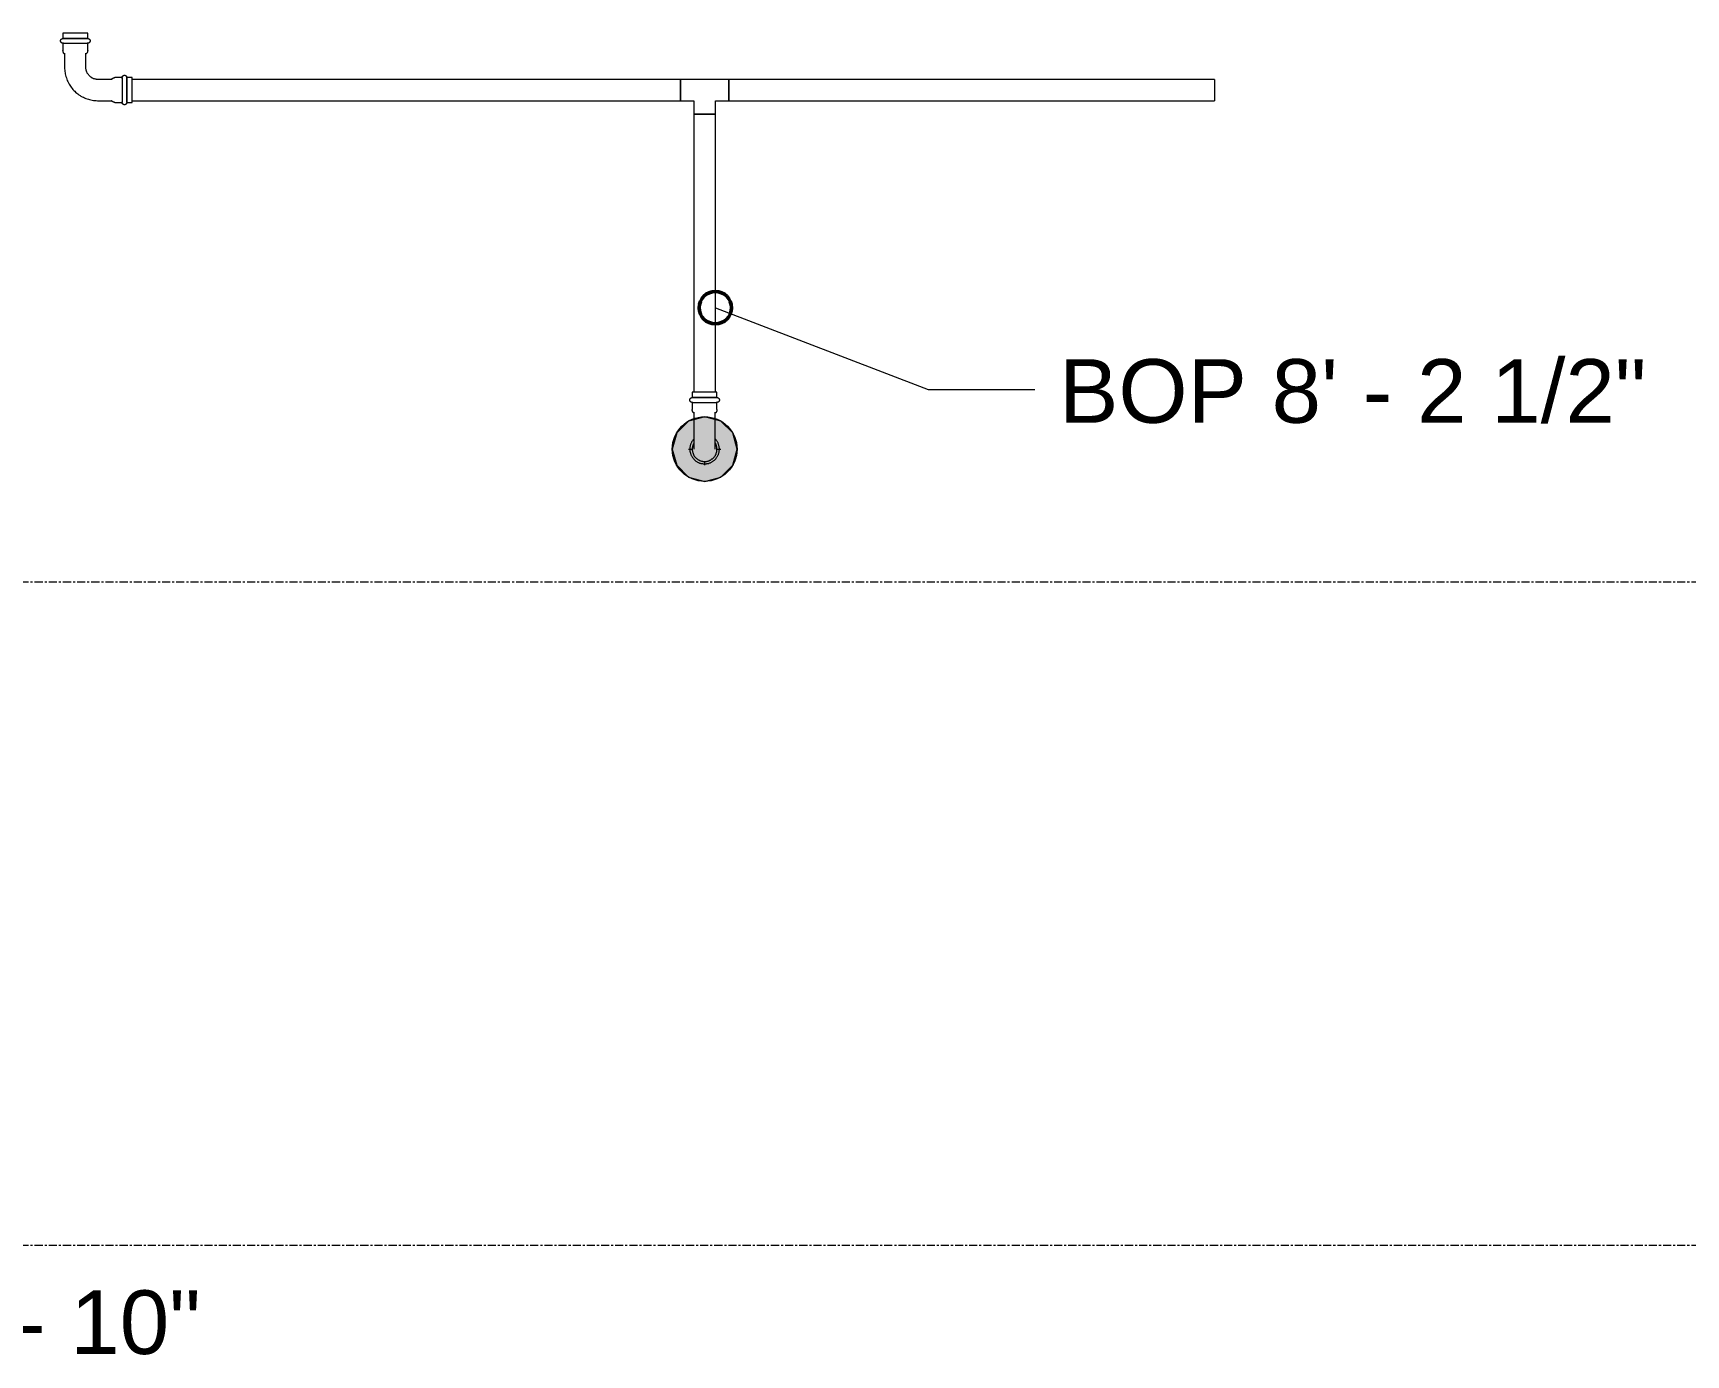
# Model space of a CAD drawing. Header units: inches. Extents: x -3679 to 241, y -496 to 1784.
# Drawn here: x -200.6 to -98.5, y 557.2 to 638.9 of the extents above; entities that cross this region are included whole.
import ezdxf

# ---------------------------------------------------------------- set-up
doc = ezdxf.new("R2010")
doc.units = ezdxf.units.IN
doc.header["$MEASUREMENT"] = 0
doc.linetypes.add('Grid Line', pattern=[0.875, 0.5, -0.125, 0.125, -0.125])
for name, color, linetype, lineweight in [('A-ANNO-NOTE', 250, 'Continuous', 9), ('G-ANNO-DIMS', 251, 'Continuous', 9), ('P-PIPE', 1, 'Continuous', 9), ('P-PIPE-CNTR', 1, 'Continuous', 9), ('S-GRID', 8, 'Continuous', 9)]:
    doc.layers.add(name, color=color, linetype=linetype, lineweight=lineweight)
doc.styles.add('Arial', font='arial.ttf', dxfattribs={"height": 3.934132})

# ---------------------------------------------------------------- blocks, each defined once
blk = doc.blocks.new('Victaulic-VicPress316-Elbow 90-45deg Style P568_P571 - Standard-V1-SECOND LEVEL')
at = {"layer": 'P-PIPE'}
for p, q in [((-0.77, 3.52), (-0.77, 3.18)), ((0.77, 3.52), (-0.77, 3.52)), ((-0.77, 3.18), (0.77, 3.18)), ((0.77, 3.18), (0.77, 3.52)), ((-0.77, 2.89), (-0.77, 2.44)), ((-0.77, 2.89), (0.77, 2.89)), ((-0.66, 2.28), (-0.66, 1.39)), ((0.66, 1.39), (0.66, 2.28)), ((0.77, 2.44), (0.77, 2.89)), ((-3.18, 0.77), (-3.52, 0.77)), ((-3.52, 0.77), (-3.52, -0.77)), ((-3.18, -0.77), (-3.18, 0.77)), ((-2.44, 0.77), (-2.89, 0.77)), ((-2.89, -0.77), (-2.89, 0.77)), ((-1.39, 0.66), (-2.28, 0.66)), ((-3.52, -0.77), (-3.18, -0.77)), ((-2.89, -0.77), (-2.44, -0.77)), ((-2.28, -0.66), (-1.39, -0.66))]:
    blk.add_line(p, q, dxfattribs=at)
at = {"layer": 'P-PIPE', "flags": 128}
for points in [[(-0.77, 2.89), (-0.77, 2.89), (-0.78, 2.89), (-0.78, 2.89), (-0.79, 2.89), (-0.8, 2.89), (-0.8, 2.89), (-0.81, 2.9), (-0.81, 2.9), (-0.82, 2.9), (-0.82, 2.9), (-0.83, 2.9), (-0.83, 2.91), (-0.84, 2.91), (-0.84, 2.91), (-0.85, 2.92), (-0.85, 2.92), (-0.86, 2.92), (-0.86, 2.93), (-0.87, 2.93), (-0.87, 2.93), (-0.87, 2.94), (-0.88, 2.94), (-0.88, 2.95), (-0.89, 2.95), (-0.89, 2.96), (-0.89, 2.96), (-0.89, 2.97), (-0.9, 2.97), (-0.9, 2.98), (-0.9, 2.98), (-0.9, 2.99), (-0.91, 2.99), (-0.91, 3), (-0.91, 3.01), (-0.91, 3.01), (-0.91, 3.02), (-0.91, 3.02), (-0.91, 3.03), (-0.91, 3.03), (-0.91, 3.04), (-0.91, 3.05), (-0.91, 3.05), (-0.91, 3.06), (-0.91, 3.06), (-0.91, 3.07), (-0.91, 3.07), (-0.91, 3.08), (-0.9, 3.09), (-0.9, 3.09), (-0.9, 3.1), (-0.9, 3.1), (-0.89, 3.11), (-0.89, 3.11), (-0.89, 3.12), (-0.88, 3.12), (-0.88, 3.13), (-0.88, 3.13), (-0.87, 3.14), (-0.87, 3.14), (-0.86, 3.14), (-0.86, 3.15), (-0.86, 3.15), (-0.85, 3.15), (-0.85, 3.16), (-0.84, 3.16), (-0.84, 3.16), (-0.83, 3.17), (-0.83, 3.17), (-0.82, 3.17), (-0.82, 3.17), (-0.81, 3.17), (-0.8, 3.18), (-0.8, 3.18), (-0.79, 3.18), (-0.79, 3.18), (-0.78, 3.18), (-0.78, 3.18), (-0.77, 3.18), (-0.77, 3.18)], [(0.77, 3.18), (0.77, 3.18), (0.76, 3.18), (0.76, 3.18), (0.76, 3.18), (0.75, 3.18), (0.74, 3.18), (0.74, 3.18), (0.73, 3.18), (0.72, 3.18), (0.71, 3.18), (0.69, 3.18), (0.68, 3.18), (0.67, 3.18), (0.65, 3.18), (0.63, 3.18), (0.61, 3.18), (0.6, 3.18), (0.58, 3.18), (0.56, 3.18), (0.53, 3.18), (0.51, 3.18), (0.49, 3.18), (0.46, 3.18), (0.44, 3.18), (0.41, 3.18), (0.39, 3.18), (0.36, 3.18), (0.33, 3.18), (0.31, 3.18), (0.28, 3.18), (0.25, 3.18), (0.22, 3.18), (0.19, 3.18), (0.16, 3.18), (0.13, 3.18), (0.1, 3.18), (0.07, 3.18), (0.04, 3.18), (0.01, 3.18), (-0.02, 3.18), (-0.05, 3.18), (-0.08, 3.18), (-0.11, 3.18), (-0.14, 3.18), (-0.17, 3.18), (-0.2, 3.18), (-0.23, 3.18), (-0.26, 3.18), (-0.29, 3.18), (-0.32, 3.18), (-0.35, 3.18), (-0.37, 3.18), (-0.4, 3.18), (-0.43, 3.18), (-0.45, 3.18), (-0.48, 3.18), (-0.5, 3.18), (-0.52, 3.18), (-0.54, 3.18), (-0.57, 3.18), (-0.59, 3.18), (-0.6, 3.18), (-0.62, 3.18), (-0.64, 3.18), (-0.66, 3.18), (-0.67, 3.18), (-0.69, 3.18), (-0.7, 3.18), (-0.71, 3.18), (-0.72, 3.18), (-0.73, 3.18), (-0.74, 3.18), (-0.75, 3.18), (-0.75, 3.18), (-0.76, 3.18), (-0.76, 3.18), (-0.77, 3.18), (-0.77, 3.18), (-0.77, 3.18)], [(-0.77, 3.18), (-0.77, 3.18), (-0.76, 3.18), (-0.76, 3.18), (-0.76, 3.18), (-0.75, 3.18), (-0.74, 3.18), (-0.74, 3.18), (-0.73, 3.18)], [(0.72, 3.18), (0.73, 3.18), (0.74, 3.18), (0.75, 3.18), (0.75, 3.18), (0.76, 3.18), (0.76, 3.18), (0.77, 3.18), (0.77, 3.18), (0.77, 3.18)], [(0.77, 3.18), (0.77, 3.18), (0.78, 3.18), (0.78, 3.18), (0.79, 3.18), (0.8, 3.18), (0.8, 3.18), (0.81, 3.18), (0.81, 3.17), (0.82, 3.17), (0.82, 3.17), (0.83, 3.17), (0.83, 3.17), (0.84, 3.16), (0.84, 3.16), (0.85, 3.16), (0.85, 3.15), (0.86, 3.15), (0.86, 3.15), (0.87, 3.14), (0.87, 3.14), (0.87, 3.13), (0.88, 3.13), (0.88, 3.12), (0.89, 3.12), (0.89, 3.11), (0.89, 3.11), (0.89, 3.1), (0.9, 3.1), (0.9, 3.09), (0.9, 3.09), (0.9, 3.08), (0.91, 3.08), (0.91, 3.07), (0.91, 3.07), (0.91, 3.06), (0.91, 3.05), (0.91, 3.05), (0.91, 3.04), (0.91, 3.04), (0.91, 3.03), (0.91, 3.03), (0.91, 3.02), (0.91, 3.01), (0.91, 3.01), (0.91, 3), (0.91, 3), (0.91, 2.99), (0.9, 2.99), (0.9, 2.98), (0.9, 2.98), (0.9, 2.97), (0.89, 2.97), (0.89, 2.96), (0.89, 2.96), (0.88, 2.95), (0.88, 2.95), (0.88, 2.94), (0.87, 2.94), (0.87, 2.93), (0.86, 2.93), (0.86, 2.92), (0.86, 2.92), (0.85, 2.92), (0.85, 2.91), (0.84, 2.91), (0.84, 2.91), (0.83, 2.91), (0.83, 2.9), (0.82, 2.9), (0.82, 2.9), (0.81, 2.9), (0.8, 2.9), (0.8, 2.89), (0.79, 2.89), (0.79, 2.89), (0.78, 2.89), (0.78, 2.89), (0.77, 2.89), (0.77, 2.89)], [(-0.77, 2.89), (-0.77, 2.89), (-0.76, 2.89), (-0.76, 2.89), (-0.76, 2.89), (-0.75, 2.89), (-0.74, 2.89), (-0.74, 2.89), (-0.73, 2.89), (-0.72, 2.89), (-0.71, 2.89), (-0.69, 2.89), (-0.68, 2.89), (-0.67, 2.89), (-0.65, 2.89), (-0.63, 2.89), (-0.61, 2.89), (-0.6, 2.89), (-0.58, 2.89), (-0.56, 2.89), (-0.53, 2.89), (-0.51, 2.89), (-0.49, 2.89), (-0.46, 2.89), (-0.44, 2.89), (-0.41, 2.89), (-0.39, 2.89), (-0.36, 2.89), (-0.33, 2.89), (-0.31, 2.89), (-0.28, 2.89), (-0.25, 2.89), (-0.22, 2.89), (-0.19, 2.89), (-0.16, 2.89), (-0.13, 2.89), (-0.1, 2.89), (-0.07, 2.89), (-0.04, 2.89), (-0.01, 2.89), (0.02, 2.89), (0.05, 2.89), (0.08, 2.89), (0.11, 2.89), (0.14, 2.89), (0.17, 2.89), (0.2, 2.89), (0.23, 2.89), (0.26, 2.89), (0.29, 2.89), (0.32, 2.89), (0.35, 2.89), (0.37, 2.89), (0.4, 2.89), (0.43, 2.89), (0.45, 2.89), (0.48, 2.89), (0.5, 2.89), (0.52, 2.89), (0.54, 2.89), (0.57, 2.89), (0.59, 2.89), (0.6, 2.89), (0.62, 2.89), (0.64, 2.89), (0.66, 2.89), (0.67, 2.89), (0.69, 2.89), (0.7, 2.89), (0.71, 2.89), (0.72, 2.89), (0.73, 2.89), (0.74, 2.89), (0.75, 2.89), (0.75, 2.89), (0.76, 2.89), (0.76, 2.89), (0.77, 2.89), (0.77, 2.89), (0.77, 2.89)], [(-0.72, 2.89), (-0.73, 2.89), (-0.74, 2.89), (-0.75, 2.89), (-0.75, 2.89), (-0.76, 2.89), (-0.76, 2.89), (-0.77, 2.89), (-0.77, 2.89), (-0.77, 2.89)], [(-0.66, 2.22), (-0.67, 2.23), (-0.67, 2.23), (-0.68, 2.24), (-0.69, 2.25), (-0.7, 2.26), (-0.7, 2.27), (-0.71, 2.27), (-0.72, 2.28), (-0.72, 2.29), (-0.73, 2.3), (-0.73, 2.31), (-0.74, 2.32), (-0.74, 2.33), (-0.75, 2.34), (-0.75, 2.35), (-0.76, 2.36), (-0.76, 2.37), (-0.76, 2.38), (-0.76, 2.39), (-0.76, 2.4), (-0.77, 2.42), (-0.77, 2.43), (-0.77, 2.44), (-0.77, 2.44)], [(0.77, 2.44), (0.77, 2.43), (0.77, 2.42), (0.76, 2.41), (0.76, 2.4), (0.76, 2.38), (0.76, 2.37), (0.76, 2.36), (0.75, 2.35), (0.75, 2.34), (0.74, 2.33), (0.74, 2.32), (0.74, 2.31), (0.73, 2.3), (0.72, 2.29), (0.72, 2.29), (0.71, 2.28), (0.71, 2.27), (0.7, 2.26), (0.69, 2.25), (0.68, 2.24), (0.68, 2.24), (0.67, 2.23), (0.66, 2.22), (0.66, 2.22)], [(0.77, 2.89), (0.77, 2.89), (0.76, 2.89), (0.76, 2.89), (0.76, 2.89), (0.75, 2.89), (0.74, 2.89), (0.74, 2.89), (0.73, 2.89)], [(-0.66, 1.39), (-0.66, 1.36), (-0.66, 1.33), (-0.66, 1.3), (-0.67, 1.28), (-0.67, 1.25), (-0.68, 1.22), (-0.69, 1.19), (-0.69, 1.16), (-0.7, 1.13), (-0.72, 1.11), (-0.73, 1.08), (-0.74, 1.05), (-0.75, 1.03), (-0.77, 1), (-0.79, 0.98), (-0.8, 0.95), (-0.82, 0.93), (-0.84, 0.91), (-0.86, 0.89), (-0.88, 0.87), (-0.9, 0.85), (-0.92, 0.83), (-0.95, 0.81), (-0.97, 0.79), (-1, 0.77), (-1.02, 0.76), (-1.05, 0.74), (-1.07, 0.73), (-1.1, 0.72), (-1.13, 0.71), (-1.15, 0.7), (-1.18, 0.69), (-1.21, 0.68), (-1.24, 0.67), (-1.27, 0.67), (-1.3, 0.66), (-1.33, 0.66), (-1.36, 0.66), (-1.39, 0.66), (-1.39, 0.66)], [(-1.39, -0.66), (-1.31, -0.66), (-1.23, -0.65), (-1.15, -0.64), (-1.07, -0.63), (-0.99, -0.62), (-0.91, -0.6), (-0.83, -0.58), (-0.75, -0.55), (-0.67, -0.53), (-0.59, -0.5), (-0.52, -0.46), (-0.45, -0.43), (-0.37, -0.39), (-0.3, -0.34), (-0.24, -0.3), (-0.17, -0.25), (-0.1, -0.2), (-0.04, -0.15), (0.02, -0.09), (0.08, -0.04), (0.13, 0.02), (0.19, 0.09), (0.24, 0.15), (0.29, 0.22), (0.33, 0.29), (0.38, 0.35), (0.42, 0.43), (0.45, 0.5), (0.49, 0.57), (0.52, 0.65), (0.55, 0.73), (0.57, 0.81), (0.59, 0.88), (0.61, 0.96), (0.63, 1.04), (0.64, 1.13), (0.65, 1.21), (0.65, 1.29), (0.66, 1.37), (0.66, 1.39)], [(-3.18, 0.77), (-3.18, 0.77), (-3.18, 0.78), (-3.18, 0.78), (-3.18, 0.79), (-3.18, 0.8), (-3.18, 0.8), (-3.18, 0.81), (-3.17, 0.81), (-3.17, 0.82), (-3.17, 0.82), (-3.17, 0.83), (-3.17, 0.83), (-3.16, 0.84), (-3.16, 0.84), (-3.16, 0.85), (-3.15, 0.85), (-3.15, 0.86), (-3.15, 0.86), (-3.14, 0.87), (-3.14, 0.87), (-3.13, 0.87), (-3.13, 0.88), (-3.12, 0.88), (-3.12, 0.89), (-3.11, 0.89), (-3.11, 0.89), (-3.1, 0.89), (-3.1, 0.9), (-3.09, 0.9), (-3.09, 0.9), (-3.08, 0.9), (-3.08, 0.91), (-3.07, 0.91), (-3.07, 0.91), (-3.06, 0.91), (-3.05, 0.91), (-3.05, 0.91), (-3.04, 0.91), (-3.04, 0.91), (-3.03, 0.91), (-3.03, 0.91), (-3.02, 0.91), (-3.01, 0.91), (-3.01, 0.91), (-3, 0.91), (-3, 0.91), (-2.99, 0.91), (-2.99, 0.9), (-2.98, 0.9), (-2.98, 0.9), (-2.97, 0.9), (-2.97, 0.89), (-2.96, 0.89), (-2.96, 0.89), (-2.95, 0.88), (-2.95, 0.88), (-2.94, 0.88), (-2.94, 0.87), (-2.93, 0.87), (-2.93, 0.86), (-2.92, 0.86), (-2.92, 0.86), (-2.92, 0.85), (-2.91, 0.85), (-2.91, 0.84), (-2.91, 0.84), (-2.91, 0.83), (-2.9, 0.83), (-2.9, 0.82), (-2.9, 0.82), (-2.9, 0.81), (-2.9, 0.8), (-2.89, 0.8), (-2.89, 0.79), (-2.89, 0.79), (-2.89, 0.78), (-2.89, 0.78), (-2.89, 0.77), (-2.89, 0.77)], [(-3.18, 0.77), (-3.18, 0.77), (-3.18, 0.76), (-3.18, 0.76), (-3.18, 0.76), (-3.18, 0.75), (-3.18, 0.74), (-3.18, 0.74), (-3.18, 0.73), (-3.18, 0.72), (-3.18, 0.71), (-3.18, 0.69), (-3.18, 0.68), (-3.18, 0.67), (-3.18, 0.65), (-3.18, 0.63), (-3.18, 0.61), (-3.18, 0.6), (-3.18, 0.58), (-3.18, 0.56), (-3.18, 0.53), (-3.18, 0.51), (-3.18, 0.49), (-3.18, 0.46), (-3.18, 0.44), (-3.18, 0.41), (-3.18, 0.39), (-3.18, 0.36), (-3.18, 0.33), (-3.18, 0.31), (-3.18, 0.28), (-3.18, 0.25), (-3.18, 0.22), (-3.18, 0.19), (-3.18, 0.16), (-3.18, 0.13), (-3.18, 0.1), (-3.18, 0.07), (-3.18, 0.04), (-3.18, 0.01), (-3.18, -0.02), (-3.18, -0.05), (-3.18, -0.08), (-3.18, -0.11), (-3.18, -0.14), (-3.18, -0.17), (-3.18, -0.2), (-3.18, -0.23), (-3.18, -0.26), (-3.18, -0.29), (-3.18, -0.32), (-3.18, -0.35), (-3.18, -0.37), (-3.18, -0.4), (-3.18, -0.43), (-3.18, -0.45), (-3.18, -0.48), (-3.18, -0.5), (-3.18, -0.52), (-3.18, -0.54), (-3.18, -0.57), (-3.18, -0.59), (-3.18, -0.6), (-3.18, -0.62), (-3.18, -0.64), (-3.18, -0.66), (-3.18, -0.67), (-3.18, -0.69), (-3.18, -0.7), (-3.18, -0.71), (-3.18, -0.72), (-3.18, -0.73), (-3.18, -0.74), (-3.18, -0.75), (-3.18, -0.75), (-3.18, -0.76), (-3.18, -0.76), (-3.18, -0.77), (-3.18, -0.77), (-3.18, -0.77)], [(-3.18, 0.72), (-3.18, 0.73), (-3.18, 0.74), (-3.18, 0.75), (-3.18, 0.75), (-3.18, 0.76), (-3.18, 0.76), (-3.18, 0.77), (-3.18, 0.77), (-3.18, 0.77)], [(-2.89, -0.77), (-2.89, -0.77), (-2.89, -0.76), (-2.89, -0.76), (-2.89, -0.76), (-2.89, -0.75), (-2.89, -0.74), (-2.89, -0.74), (-2.89, -0.73), (-2.89, -0.72), (-2.89, -0.71), (-2.89, -0.69), (-2.89, -0.68), (-2.89, -0.67), (-2.89, -0.65), (-2.89, -0.63), (-2.89, -0.61), (-2.89, -0.6), (-2.89, -0.58), (-2.89, -0.56), (-2.89, -0.53), (-2.89, -0.51), (-2.89, -0.49), (-2.89, -0.46), (-2.89, -0.44), (-2.89, -0.41), (-2.89, -0.39), (-2.89, -0.36), (-2.89, -0.33), (-2.89, -0.31), (-2.89, -0.28), (-2.89, -0.25), (-2.89, -0.22), (-2.89, -0.19), (-2.89, -0.16), (-2.89, -0.13), (-2.89, -0.1), (-2.89, -0.07), (-2.89, -0.04), (-2.89, -0.01), (-2.89, 0.02), (-2.89, 0.05), (-2.89, 0.08), (-2.89, 0.11), (-2.89, 0.14), (-2.89, 0.17), (-2.89, 0.2), (-2.89, 0.23), (-2.89, 0.26), (-2.89, 0.29), (-2.89, 0.32), (-2.89, 0.35), (-2.89, 0.37), (-2.89, 0.4), (-2.89, 0.43), (-2.89, 0.45), (-2.89, 0.48), (-2.89, 0.5), (-2.89, 0.52), (-2.89, 0.54), (-2.89, 0.57), (-2.89, 0.59), (-2.89, 0.6), (-2.89, 0.62), (-2.89, 0.64), (-2.89, 0.66), (-2.89, 0.67), (-2.89, 0.69), (-2.89, 0.7), (-2.89, 0.71), (-2.89, 0.72), (-2.89, 0.73), (-2.89, 0.74), (-2.89, 0.75), (-2.89, 0.75), (-2.89, 0.76), (-2.89, 0.76), (-2.89, 0.77), (-2.89, 0.77), (-2.89, 0.77)], [(-2.89, 0.77), (-2.89, 0.77), (-2.89, 0.76), (-2.89, 0.76), (-2.89, 0.76), (-2.89, 0.75), (-2.89, 0.74), (-2.89, 0.74), (-2.89, 0.73)], [(-2.44, 0.77), (-2.43, 0.77), (-2.42, 0.77), (-2.41, 0.76), (-2.4, 0.76), (-2.38, 0.76), (-2.37, 0.76), (-2.36, 0.76), (-2.35, 0.75), (-2.34, 0.75), (-2.33, 0.74), (-2.32, 0.74), (-2.31, 0.74), (-2.3, 0.73), (-2.29, 0.72), (-2.29, 0.72), (-2.28, 0.71), (-2.27, 0.71), (-2.26, 0.7), (-2.25, 0.69), (-2.24, 0.68), (-2.24, 0.68), (-2.23, 0.67), (-2.22, 0.66), (-2.22, 0.66)], [(-3.18, -0.77), (-3.18, -0.77), (-3.18, -0.76), (-3.18, -0.76), (-3.18, -0.76), (-3.18, -0.75), (-3.18, -0.74), (-3.18, -0.74), (-3.18, -0.73)], [(-2.89, -0.77), (-2.89, -0.77), (-2.89, -0.78), (-2.89, -0.78), (-2.89, -0.79), (-2.89, -0.8), (-2.89, -0.8), (-2.9, -0.81), (-2.9, -0.81), (-2.9, -0.82), (-2.9, -0.82), (-2.9, -0.83), (-2.91, -0.83), (-2.91, -0.84), (-2.91, -0.84), (-2.92, -0.85), (-2.92, -0.85), (-2.92, -0.86), (-2.93, -0.86), (-2.93, -0.87), (-2.93, -0.87), (-2.94, -0.87), (-2.94, -0.88), (-2.95, -0.88), (-2.95, -0.89), (-2.96, -0.89), (-2.96, -0.89), (-2.97, -0.89), (-2.97, -0.9), (-2.98, -0.9), (-2.98, -0.9), (-2.99, -0.9), (-2.99, -0.91), (-3, -0.91), (-3.01, -0.91), (-3.01, -0.91), (-3.02, -0.91), (-3.02, -0.91), (-3.03, -0.91), (-3.03, -0.91), (-3.04, -0.91), (-3.05, -0.91), (-3.05, -0.91), (-3.06, -0.91), (-3.06, -0.91), (-3.07, -0.91), (-3.07, -0.91), (-3.08, -0.91), (-3.09, -0.9), (-3.09, -0.9), (-3.1, -0.9), (-3.1, -0.9), (-3.11, -0.89), (-3.11, -0.89), (-3.12, -0.89), (-3.12, -0.88), (-3.13, -0.88), (-3.13, -0.88), (-3.14, -0.87), (-3.14, -0.87), (-3.14, -0.86), (-3.15, -0.86), (-3.15, -0.86), (-3.15, -0.85), (-3.16, -0.85), (-3.16, -0.84), (-3.16, -0.84), (-3.17, -0.83), (-3.17, -0.83), (-3.17, -0.82), (-3.17, -0.82), (-3.17, -0.81), (-3.18, -0.8), (-3.18, -0.8), (-3.18, -0.79), (-3.18, -0.79), (-3.18, -0.78), (-3.18, -0.78), (-3.18, -0.77), (-3.18, -0.77)], [(-2.89, -0.72), (-2.89, -0.73), (-2.89, -0.74), (-2.89, -0.75), (-2.89, -0.75), (-2.89, -0.76), (-2.89, -0.76), (-2.89, -0.77), (-2.89, -0.77), (-2.89, -0.77)], [(-2.22, -0.66), (-2.23, -0.67), (-2.23, -0.67), (-2.24, -0.68), (-2.25, -0.69), (-2.26, -0.7), (-2.27, -0.7), (-2.27, -0.71), (-2.28, -0.72), (-2.29, -0.72), (-2.3, -0.73), (-2.31, -0.73), (-2.32, -0.74), (-2.33, -0.74), (-2.34, -0.75), (-2.35, -0.75), (-2.36, -0.76), (-2.37, -0.76), (-2.38, -0.76), (-2.39, -0.76), (-2.4, -0.76), (-2.42, -0.77), (-2.43, -0.77), (-2.44, -0.77), (-2.44, -0.77)]]:
    blk.add_lwpolyline(points, dxfattribs=at)
blk = doc.blocks.new('Victaulic-VicPress316-Elbow 90-45deg Style P568_P571 - Standard-V2-SECOND LEVEL')
at = {"layer": 'P-PIPE'}
for p, q in [((-3203.7, 731.1), (-3203.7, 730.2)), ((-3202.39, 730.21), (-3202.39, 731.1)), ((-3203.81, 730.05), (-3203.81, 729.6)), ((-3203.05, 729.6), (-3203.81, 729.6)), ((-3203.81, 729.31), (-3203.81, 728.97)), ((-3203.05, 729.31), (-3203.81, 729.31)), ((-3202.28, 729.6), (-3203.05, 729.6)), ((-3202.28, 729.31), (-3203.05, 729.31)), ((-3202.28, 729.6), (-3202.28, 730.05)), ((-3202.28, 728.97), (-3202.28, 729.31)), ((-3203.81, 728.97), (-3203.05, 728.97)), ((-3203.05, 728.97), (-3202.28, 728.97))]:
    blk.add_line(p, q, dxfattribs=at)
at = {"layer": 'P-PIPE', "flags": 128}
for points in [[(-3203.05, 733.4), (-3203.08, 733.4), (-3203.12, 733.4), (-3203.16, 733.4), (-3203.19, 733.39), (-3203.23, 733.38), (-3203.26, 733.38), (-3203.3, 733.37), (-3203.33, 733.36), (-3203.37, 733.34), (-3203.4, 733.33), (-3203.43, 733.32), (-3203.47, 733.3), (-3203.5, 733.28), (-3203.53, 733.26), (-3203.56, 733.24), (-3203.59, 733.22), (-3203.62, 733.2), (-3203.65, 733.18), (-3203.67, 733.15), (-3203.7, 733.13), (-3203.73, 733.1), (-3203.75, 733.07), (-3203.77, 733.04), (-3203.79, 733.01), (-3203.81, 732.98), (-3203.83, 732.95), (-3203.85, 732.92), (-3203.87, 732.89), (-3203.88, 732.85), (-3203.9, 732.82), (-3203.91, 732.79), (-3203.92, 732.75), (-3203.93, 732.72), (-3203.94, 732.68), (-3203.94, 732.65), (-3203.95, 732.61), (-3203.95, 732.57), (-3203.96, 732.54), (-3203.96, 732.5), (-3203.96, 732.46), (-3203.96, 732.43), (-3203.95, 732.39), (-3203.95, 732.35), (-3203.94, 732.32), (-3203.93, 732.28), (-3203.93, 732.25), (-3203.91, 732.21), (-3203.9, 732.18), (-3203.89, 732.14), (-3203.88, 732.11), (-3203.86, 732.08), (-3203.84, 732.05), (-3203.82, 732.01), (-3203.8, 731.98), (-3203.78, 731.95), (-3203.76, 731.92), (-3203.74, 731.9), (-3203.71, 731.87)], [(-3202.39, 731.86), (-3202.37, 731.88), (-3202.34, 731.91), (-3202.32, 731.94), (-3202.3, 731.97), (-3202.28, 732), (-3202.26, 732.03), (-3202.24, 732.06), (-3202.23, 732.09), (-3202.21, 732.13), (-3202.2, 732.16), (-3202.18, 732.19), (-3202.17, 732.23), (-3202.16, 732.26), (-3202.15, 732.3), (-3202.15, 732.33), (-3202.14, 732.37), (-3202.14, 732.41), (-3202.14, 732.44), (-3202.13, 732.48), (-3202.13, 732.52), (-3202.14, 732.55), (-3202.14, 732.59), (-3202.14, 732.63), (-3202.15, 732.66), (-3202.16, 732.7), (-3202.17, 732.73), (-3202.18, 732.77), (-3202.19, 732.8), (-3202.2, 732.84), (-3202.22, 732.87), (-3202.23, 732.9), (-3202.25, 732.93), (-3202.27, 732.97), (-3202.29, 733), (-3202.31, 733.03), (-3202.33, 733.06), (-3202.35, 733.08), (-3202.38, 733.11), (-3202.4, 733.14), (-3202.43, 733.16), (-3202.46, 733.19), (-3202.49, 733.21), (-3202.51, 733.23), (-3202.55, 733.25), (-3202.58, 733.27), (-3202.61, 733.29), (-3202.64, 733.31), (-3202.67, 733.32), (-3202.71, 733.34), (-3202.74, 733.35), (-3202.78, 733.36), (-3202.81, 733.37), (-3202.85, 733.38), (-3202.88, 733.39), (-3202.92, 733.39), (-3202.95, 733.4), (-3202.99, 733.4), (-3203.03, 733.4), (-3203.05, 733.4)], [(-3203.05, 733.26), (-3203.08, 733.26), (-3203.11, 733.25), (-3203.14, 733.25), (-3203.17, 733.25), (-3203.2, 733.24), (-3203.23, 733.23), (-3203.26, 733.23), (-3203.29, 733.22), (-3203.32, 733.21), (-3203.34, 733.2), (-3203.37, 733.18), (-3203.4, 733.17), (-3203.43, 733.16), (-3203.45, 733.14), (-3203.48, 733.12), (-3203.5, 733.1), (-3203.53, 733.09), (-3203.55, 733.07), (-3203.57, 733.05), (-3203.6, 733.02), (-3203.62, 733), (-3203.64, 732.98), (-3203.66, 732.95), (-3203.67, 732.93), (-3203.69, 732.9), (-3203.71, 732.88), (-3203.72, 732.85), (-3203.74, 732.82), (-3203.75, 732.8), (-3203.76, 732.77), (-3203.77, 732.74), (-3203.78, 732.71), (-3203.79, 732.68), (-3203.8, 732.65), (-3203.8, 732.62), (-3203.81, 732.59), (-3203.81, 732.56), (-3203.81, 732.53), (-3203.81, 732.5), (-3203.81, 732.47), (-3203.81, 732.44), (-3203.81, 732.41), (-3203.8, 732.38), (-3203.8, 732.35), (-3203.79, 732.32), (-3203.78, 732.29), (-3203.78, 732.26), (-3203.77, 732.23), (-3203.76, 732.2), (-3203.74, 732.17), (-3203.73, 732.14), (-3203.72, 732.12), (-3203.7, 732.1)], [(-3203.7, 732.49), (-3203.7, 732.49), (-3203.7, 732.49), (-3203.7, 732.48), (-3203.7, 732.47), (-3203.7, 732.46), (-3203.7, 732.45), (-3203.7, 732.44), (-3203.7, 732.42), (-3203.7, 732.4), (-3203.7, 732.38), (-3203.7, 732.36), (-3203.7, 732.33), (-3203.7, 732.31), (-3203.7, 732.28), (-3203.7, 732.25), (-3203.7, 732.21), (-3203.7, 732.18), (-3203.7, 732.14), (-3203.7, 732.11), (-3203.7, 732.07), (-3203.7, 732.03), (-3203.7, 731.98), (-3203.7, 731.94), (-3203.7, 731.9), (-3203.7, 731.85), (-3203.7, 731.8), (-3203.7, 731.75), (-3203.7, 731.7), (-3203.7, 731.65), (-3203.7, 731.6), (-3203.7, 731.55), (-3203.7, 731.5), (-3203.7, 731.44), (-3203.7, 731.39), (-3203.7, 731.33), (-3203.7, 731.28), (-3203.7, 731.22), (-3203.7, 731.17), (-3203.7, 731.11), (-3203.7, 731.1)], [(-3202.39, 732.1), (-3202.37, 732.13), (-3202.36, 732.16), (-3202.34, 732.18), (-3202.33, 732.21), (-3202.32, 732.24), (-3202.31, 732.27), (-3202.3, 732.3), (-3202.3, 732.33), (-3202.29, 732.36), (-3202.29, 732.39), (-3202.28, 732.42), (-3202.28, 732.45), (-3202.28, 732.48), (-3202.28, 732.51), (-3202.28, 732.54), (-3202.28, 732.57), (-3202.29, 732.6), (-3202.29, 732.63), (-3202.3, 732.66), (-3202.31, 732.69), (-3202.32, 732.72), (-3202.33, 732.75), (-3202.34, 732.78), (-3202.35, 732.81), (-3202.36, 732.84), (-3202.38, 732.86), (-3202.39, 732.89), (-3202.41, 732.92), (-3202.43, 732.94), (-3202.44, 732.97), (-3202.46, 732.99), (-3202.48, 733.01), (-3202.51, 733.03), (-3202.53, 733.06), (-3202.55, 733.08), (-3202.58, 733.09), (-3202.6, 733.11), (-3202.62, 733.13), (-3202.65, 733.15), (-3202.68, 733.16), (-3202.7, 733.18), (-3202.73, 733.19), (-3202.76, 733.2), (-3202.79, 733.21), (-3202.82, 733.22), (-3202.85, 733.23), (-3202.88, 733.24), (-3202.91, 733.24), (-3202.94, 733.25), (-3202.97, 733.25), (-3203, 733.26), (-3203.03, 733.26), (-3203.05, 733.26)], [(-3202.39, 731.1), (-3202.39, 731.15), (-3202.39, 731.21), (-3202.39, 731.26), (-3202.39, 731.32), (-3202.39, 731.37), (-3202.39, 731.43), (-3202.39, 731.48), (-3202.39, 731.54), (-3202.39, 731.59), (-3202.39, 731.64), (-3202.39, 731.69), (-3202.39, 731.74), (-3202.39, 731.79), (-3202.39, 731.84), (-3202.39, 731.88), (-3202.39, 731.93), (-3202.39, 731.97), (-3202.39, 732.02), (-3202.39, 732.06), (-3202.39, 732.1), (-3202.39, 732.13), (-3202.39, 732.17), (-3202.39, 732.21), (-3202.39, 732.24), (-3202.39, 732.27), (-3202.39, 732.3), (-3202.39, 732.33), (-3202.39, 732.35), (-3202.39, 732.37), (-3202.39, 732.4), (-3202.39, 732.41), (-3202.39, 732.43), (-3202.39, 732.45), (-3202.39, 732.46), (-3202.39, 732.47), (-3202.39, 732.48), (-3202.39, 732.48), (-3202.39, 732.49), (-3202.39, 732.49), (-3202.39, 732.49)], [(-3203.81, 729.31), (-3203.82, 729.31), (-3203.82, 729.31), (-3203.83, 729.31), (-3203.84, 729.31), (-3203.84, 729.31), (-3203.85, 729.31), (-3203.85, 729.31), (-3203.86, 729.32), (-3203.86, 729.32), (-3203.87, 729.32), (-3203.87, 729.32), (-3203.88, 729.32), (-3203.88, 729.33), (-3203.89, 729.33), (-3203.89, 729.33), (-3203.9, 729.34), (-3203.9, 729.34), (-3203.91, 729.34), (-3203.91, 729.35), (-3203.92, 729.35), (-3203.92, 729.36), (-3203.92, 729.36), (-3203.93, 729.37), (-3203.93, 729.37), (-3203.93, 729.38), (-3203.94, 729.38), (-3203.94, 729.39), (-3203.94, 729.39), (-3203.95, 729.4), (-3203.95, 729.4), (-3203.95, 729.41), (-3203.95, 729.41), (-3203.95, 729.42), (-3203.95, 729.42), (-3203.96, 729.43), (-3203.96, 729.44), (-3203.96, 729.44), (-3203.96, 729.45), (-3203.96, 729.45), (-3203.96, 729.46), (-3203.96, 729.46), (-3203.96, 729.47), (-3203.96, 729.48), (-3203.96, 729.48), (-3203.95, 729.49), (-3203.95, 729.49), (-3203.95, 729.5), (-3203.95, 729.5), (-3203.95, 729.51), (-3203.94, 729.51), (-3203.94, 729.52), (-3203.94, 729.52), (-3203.94, 729.53), (-3203.93, 729.53), (-3203.93, 729.54), (-3203.93, 729.54), (-3203.92, 729.55), (-3203.92, 729.55), (-3203.92, 729.56), (-3203.91, 729.56), (-3203.91, 729.57), (-3203.9, 729.57), (-3203.9, 729.57), (-3203.89, 729.58), (-3203.89, 729.58), (-3203.88, 729.58), (-3203.88, 729.58), (-3203.87, 729.59), (-3203.87, 729.59), (-3203.86, 729.59), (-3203.86, 729.59), (-3203.85, 729.59), (-3203.84, 729.6), (-3203.84, 729.6), (-3203.83, 729.6), (-3203.83, 729.6), (-3203.82, 729.6), (-3203.82, 729.6), (-3203.81, 729.6)], [(-3203.81, 730.05), (-3203.81, 730.06), (-3203.81, 730.07), (-3203.81, 730.08), (-3203.81, 730.09), (-3203.81, 730.11), (-3203.8, 730.12), (-3203.8, 730.13), (-3203.8, 730.14), (-3203.8, 730.15), (-3203.79, 730.16), (-3203.79, 730.17), (-3203.78, 730.18), (-3203.78, 730.19), (-3203.77, 730.2), (-3203.76, 730.2), (-3203.76, 730.21), (-3203.75, 730.22), (-3203.74, 730.23), (-3203.74, 730.24), (-3203.73, 730.25), (-3203.72, 730.25), (-3203.71, 730.26), (-3203.71, 730.27), (-3203.7, 730.27)], [(-3203.05, 729.6), (-3203.08, 729.6), (-3203.11, 729.6), (-3203.14, 729.6), (-3203.17, 729.6), (-3203.2, 729.6), (-3203.23, 729.6), (-3203.26, 729.6), (-3203.29, 729.6), (-3203.32, 729.6), (-3203.34, 729.6), (-3203.37, 729.6), (-3203.4, 729.6), (-3203.43, 729.6), (-3203.45, 729.6), (-3203.48, 729.6), (-3203.5, 729.6), (-3203.53, 729.6), (-3203.55, 729.6), (-3203.57, 729.6), (-3203.6, 729.6), (-3203.62, 729.6), (-3203.64, 729.6), (-3203.66, 729.6), (-3203.67, 729.6), (-3203.69, 729.6), (-3203.71, 729.6), (-3203.72, 729.6), (-3203.74, 729.6), (-3203.75, 729.6), (-3203.76, 729.6), (-3203.77, 729.6), (-3203.78, 729.6), (-3203.79, 729.6), (-3203.8, 729.6), (-3203.8, 729.6), (-3203.81, 729.6), (-3203.81, 729.6), (-3203.81, 729.6), (-3203.81, 729.6), (-3203.81, 729.6)], [(-3203.81, 729.6), (-3203.81, 729.6), (-3203.81, 729.6), (-3203.81, 729.6), (-3203.8, 729.6), (-3203.8, 729.6), (-3203.79, 729.6), (-3203.78, 729.6), (-3203.77, 729.6)], [(-3203.77, 729.31), (-3203.78, 729.31), (-3203.79, 729.31), (-3203.8, 729.31), (-3203.8, 729.31), (-3203.81, 729.31), (-3203.81, 729.31), (-3203.81, 729.31), (-3203.81, 729.31), (-3203.81, 729.31)], [(-3203.81, 729.31), (-3203.81, 729.31), (-3203.81, 729.31), (-3203.81, 729.31), (-3203.8, 729.31), (-3203.8, 729.31), (-3203.79, 729.31), (-3203.78, 729.31), (-3203.77, 729.31), (-3203.76, 729.31), (-3203.75, 729.31), (-3203.74, 729.31), (-3203.73, 729.31), (-3203.71, 729.31), (-3203.7, 729.31), (-3203.68, 729.31), (-3203.66, 729.31), (-3203.64, 729.31), (-3203.62, 729.31), (-3203.6, 729.31), (-3203.58, 729.31), (-3203.56, 729.31), (-3203.53, 729.31), (-3203.51, 729.31), (-3203.49, 729.31), (-3203.46, 729.31), (-3203.43, 729.31), (-3203.41, 729.31), (-3203.38, 729.31), (-3203.35, 729.31), (-3203.32, 729.31), (-3203.29, 729.31), (-3203.27, 729.31), (-3203.24, 729.31), (-3203.21, 729.31), (-3203.18, 729.31), (-3203.15, 729.31), (-3203.12, 729.31), (-3203.08, 729.31), (-3203.05, 729.31), (-3203.05, 729.31)], [(-3202.28, 729.6), (-3202.28, 729.6), (-3202.28, 729.6), (-3202.29, 729.6), (-3202.29, 729.6), (-3202.29, 729.6), (-3202.3, 729.6), (-3202.31, 729.6), (-3202.32, 729.6), (-3202.33, 729.6), (-3202.34, 729.6), (-3202.35, 729.6), (-3202.37, 729.6), (-3202.38, 729.6), (-3202.4, 729.6), (-3202.41, 729.6), (-3202.43, 729.6), (-3202.45, 729.6), (-3202.47, 729.6), (-3202.49, 729.6), (-3202.51, 729.6), (-3202.53, 729.6), (-3202.56, 729.6), (-3202.58, 729.6), (-3202.61, 729.6), (-3202.63, 729.6), (-3202.66, 729.6), (-3202.68, 729.6), (-3202.71, 729.6), (-3202.74, 729.6), (-3202.77, 729.6), (-3202.8, 729.6), (-3202.83, 729.6), (-3202.86, 729.6), (-3202.89, 729.6), (-3202.92, 729.6), (-3202.95, 729.6), (-3202.98, 729.6), (-3203.01, 729.6), (-3203.04, 729.6), (-3203.05, 729.6)], [(-3203.05, 729.31), (-3203.02, 729.31), (-3202.98, 729.31), (-3202.95, 729.31), (-3202.92, 729.31), (-3202.89, 729.31), (-3202.86, 729.31), (-3202.83, 729.31), (-3202.8, 729.31), (-3202.78, 729.31), (-3202.75, 729.31), (-3202.72, 729.31), (-3202.69, 729.31), (-3202.67, 729.31), (-3202.64, 729.31), (-3202.61, 729.31), (-3202.59, 729.31), (-3202.56, 729.31), (-3202.54, 729.31), (-3202.52, 729.31), (-3202.5, 729.31), (-3202.48, 729.31), (-3202.46, 729.31), (-3202.44, 729.31), (-3202.42, 729.31), (-3202.4, 729.31), (-3202.39, 729.31), (-3202.37, 729.31), (-3202.36, 729.31), (-3202.34, 729.31), (-3202.33, 729.31), (-3202.32, 729.31), (-3202.31, 729.31), (-3202.3, 729.31), (-3202.3, 729.31), (-3202.29, 729.31), (-3202.29, 729.31), (-3202.28, 729.31), (-3202.28, 729.31), (-3202.28, 729.31), (-3202.28, 729.31)], [(-3202.39, 730.27), (-3202.38, 730.26), (-3202.37, 730.26), (-3202.36, 730.25), (-3202.36, 730.24), (-3202.35, 730.23), (-3202.34, 730.22), (-3202.33, 730.22), (-3202.33, 730.21), (-3202.32, 730.2), (-3202.32, 730.19), (-3202.31, 730.18), (-3202.31, 730.17), (-3202.3, 730.16), (-3202.3, 730.15), (-3202.29, 730.14), (-3202.29, 730.13), (-3202.29, 730.12), (-3202.29, 730.11), (-3202.28, 730.1), (-3202.28, 730.09), (-3202.28, 730.07), (-3202.28, 730.06), (-3202.28, 730.05), (-3202.28, 730.05)], [(-3202.32, 729.6), (-3202.31, 729.6), (-3202.3, 729.6), (-3202.3, 729.6), (-3202.29, 729.6), (-3202.29, 729.6), (-3202.28, 729.6), (-3202.28, 729.6), (-3202.28, 729.6), (-3202.28, 729.6)], [(-3202.28, 729.31), (-3202.28, 729.31), (-3202.28, 729.31), (-3202.29, 729.31), (-3202.29, 729.31), (-3202.29, 729.31), (-3202.3, 729.31), (-3202.31, 729.31), (-3202.32, 729.31)], [(-3202.28, 729.6), (-3202.27, 729.6), (-3202.27, 729.6), (-3202.26, 729.6), (-3202.26, 729.6), (-3202.25, 729.6), (-3202.24, 729.6), (-3202.24, 729.59), (-3202.23, 729.59), (-3202.23, 729.59), (-3202.22, 729.59), (-3202.22, 729.59), (-3202.21, 729.58), (-3202.21, 729.58), (-3202.2, 729.58), (-3202.2, 729.57), (-3202.19, 729.57), (-3202.19, 729.57), (-3202.18, 729.56), (-3202.18, 729.56), (-3202.18, 729.56), (-3202.17, 729.55), (-3202.17, 729.55), (-3202.16, 729.54), (-3202.16, 729.54), (-3202.16, 729.53), (-3202.15, 729.53), (-3202.15, 729.52), (-3202.15, 729.52), (-3202.15, 729.51), (-3202.14, 729.51), (-3202.14, 729.5), (-3202.14, 729.5), (-3202.14, 729.49), (-3202.14, 729.48), (-3202.14, 729.48), (-3202.14, 729.47), (-3202.13, 729.47), (-3202.13, 729.46), (-3202.13, 729.46), (-3202.13, 729.45), (-3202.13, 729.44), (-3202.13, 729.44), (-3202.14, 729.43), (-3202.14, 729.43), (-3202.14, 729.42), (-3202.14, 729.42), (-3202.14, 729.41), (-3202.14, 729.4), (-3202.14, 729.4), (-3202.15, 729.39), (-3202.15, 729.39), (-3202.15, 729.38), (-3202.16, 729.38), (-3202.16, 729.37), (-3202.16, 729.37), (-3202.17, 729.36), (-3202.17, 729.36), (-3202.17, 729.35), (-3202.18, 729.35), (-3202.18, 729.35), (-3202.19, 729.34), (-3202.19, 729.34), (-3202.19, 729.34), (-3202.2, 729.33), (-3202.2, 729.33), (-3202.21, 729.33), (-3202.21, 729.32), (-3202.22, 729.32), (-3202.23, 729.32), (-3202.23, 729.32), (-3202.24, 729.32), (-3202.24, 729.31), (-3202.25, 729.31), (-3202.25, 729.31), (-3202.26, 729.31), (-3202.26, 729.31), (-3202.27, 729.31), (-3202.28, 729.31), (-3202.28, 729.31)]]:
    blk.add_lwpolyline(points, dxfattribs=at)

msp = doc.modelspace()

# ---------------------------------------------------------------- hatches: boundary and pattern name
at = {"layer": 'A-ANNO-NOTE'}
msp.add_hatch(color=256, dxfattribs=at).paths.add_polyline_path([(-159.11, 611.21), (-158.11, 611.48), (-157.38, 612.21), (-157.11, 613.21), (-157.38, 614.21), (-158.11, 614.94), (-159.11, 615.21), (-160.11, 614.94), (-160.84, 614.21), (-161.11, 613.21), (-160.84, 612.21), (-160.11, 611.48)], flags=0)
h = msp.add_hatch(color=256, dxfattribs=at)
edge = h.paths.add_edge_path(flags=0)
edge.add_arc((-159.11, 613.21), 2, 0, 360)

# ---------------------------------------------------------------- linework, layer by layer
for p, q in [((-160.11, 614.94), (-160.84, 614.21)), ((-159.11, 615.21), (-160.11, 614.94)), ((-158.11, 614.94), (-159.11, 615.21)), ((-157.38, 614.21), (-158.11, 614.94)), ((-160.84, 614.21), (-161.11, 613.21)), ((-157.11, 613.21), (-157.38, 614.21)), ((-161.11, 613.21), (-160.84, 612.21)), ((-157.38, 612.21), (-157.11, 613.21)), ((-160.84, 612.21), (-160.11, 611.48)), ((-158.11, 611.48), (-157.38, 612.21)), ((-160.11, 611.48), (-159.11, 611.21)), ((-159.11, 611.21), (-158.11, 611.48))]:
    msp.add_line(p, q, dxfattribs=at)
msp.add_circle((-159.11, 613.21), 2, dxfattribs=at)
at = {"layer": 'G-ANNO-DIMS'}
for p, q in [((-158.45, 621.95), (-145.3, 616.9)), ((-145.3, 616.9), (-138.71, 616.9))]:
    msp.add_line(p, q, dxfattribs=at)
at = {"layer": 'G-ANNO-DIMS', "lineweight": 50}
msp.add_circle((-158.45, 621.95), 1, dxfattribs=at)
at = {"layer": 'P-PIPE'}
for p, q in [((-160.61, 636.07), (-194.48, 636.07)), ((-157.62, 636.07), (-160.61, 636.07)), ((-160.61, 636.05), (-160.61, 636.07)), ((-160.61, 636.07), (-160.61, 634.75)), ((-160.61, 635.98), (-160.61, 636.05)), ((-160.61, 635.88), (-160.61, 635.98)), ((-160.61, 635.74), (-160.61, 635.88)), ((-160.61, 635.58), (-160.61, 635.74)), ((-160.61, 635.24), (-160.61, 635.58)), ((-127.61, 636.07), (-157.62, 636.07)), ((-157.62, 634.75), (-157.62, 636.07)), ((-157.62, 636.07), (-157.62, 636.05)), ((-157.62, 636.05), (-157.62, 635.98)), ((-157.62, 635.98), (-157.62, 635.88)), ((-157.62, 635.88), (-157.62, 635.74)), ((-157.62, 635.74), (-157.62, 635.58)), ((-157.62, 635.58), (-157.62, 635.24)), ((-127.61, 636.07), (-127.61, 634.75)), ((-194.48, 634.75), (-160.61, 634.75)), ((-160.61, 635.08), (-160.61, 635.24)), ((-160.61, 634.95), (-160.61, 635.08)), ((-160.61, 634.84), (-160.61, 634.95)), ((-160.61, 634.78), (-160.61, 634.84)), ((-160.61, 634.75), (-160.61, 634.78)), ((-160.61, 634.75), (-159.77, 634.75)), ((-159.77, 634.75), (-159.77, 633.92)), ((-158.45, 634.75), (-157.62, 634.75)), ((-158.45, 633.92), (-158.45, 634.75)), ((-157.62, 635.24), (-157.62, 635.08)), ((-157.62, 635.08), (-157.62, 634.95)), ((-157.62, 634.95), (-157.62, 634.84)), ((-157.62, 634.84), (-157.62, 634.78)), ((-157.62, 634.78), (-157.62, 634.75)), ((-157.62, 634.75), (-127.61, 634.75)), ((-159.77, 633.92), (-159.77, 616.73)), ((-159.77, 633.92), (-158.45, 633.92)), ((-159.75, 633.92), (-159.77, 633.92)), ((-159.68, 633.92), (-159.75, 633.92)), ((-159.58, 633.92), (-159.68, 633.92)), ((-159.44, 633.92), (-159.58, 633.92)), ((-159.28, 633.92), (-159.44, 633.92)), ((-158.94, 633.92), (-159.28, 633.92)), ((-158.78, 633.92), (-158.94, 633.92)), ((-158.65, 633.92), (-158.78, 633.92)), ((-158.54, 633.92), (-158.65, 633.92)), ((-158.48, 633.92), (-158.54, 633.92)), ((-158.45, 633.92), (-158.48, 633.92)), ((-158.45, 616.73), (-158.45, 633.92))]:
    msp.add_line(p, q, dxfattribs=at)
at = {"layer": 'P-PIPE-CNTR'}
for p, q in [((-160.11, 613.21), (-159.85, 613.21)), ((-158.38, 613.21), (-158.11, 613.21)), ((-159.11, 612.21), (-159.11, 612.47))]:
    msp.add_line(p, q, dxfattribs=at)
at = {"layer": 'S-GRID', "linetype": 'Grid Line'}
for p, q in [((-3666.39, 605), (228, 605)), ((-3666.39, 564), (228, 564))]:
    msp.add_line(p, q, dxfattribs=at)

# ---------------------------------------------------------------- block references
at = {"layer": 'P-PIPE'}
for name, p, rotation in [('Victaulic-VicPress316-Elbow 90-45deg Style P568_P571 - Standard-V1-SECOND LEVEL', (-198, 635.41), 270), ('Victaulic-VicPress316-Elbow 90-45deg Style P568_P571 - Standard-V2-SECOND LEVEL', (-3362.16, 1345.7), 180)]:
    msp.add_blockref(name, p, dxfattribs=dict(at, rotation=rotation))

# ---------------------------------------------------------------- texts
at = {"layer": 'G-ANNO-DIMS', "char_height": 3.9341, "attachment_point": 1, "line_spacing_factor": 0.938532, "style": 'Arial'}
for s, insert, width in [('BOP 8\' - 2 1/2"', (-137.21, 618.77), 43.248), ('BOP 7\' - 10"', (-220.43, 561.2), 35.952)]:
    msp.add_mtext(s, dxfattribs=dict(at, insert=insert, width=width))

doc.saveas('drawing.dxf')
